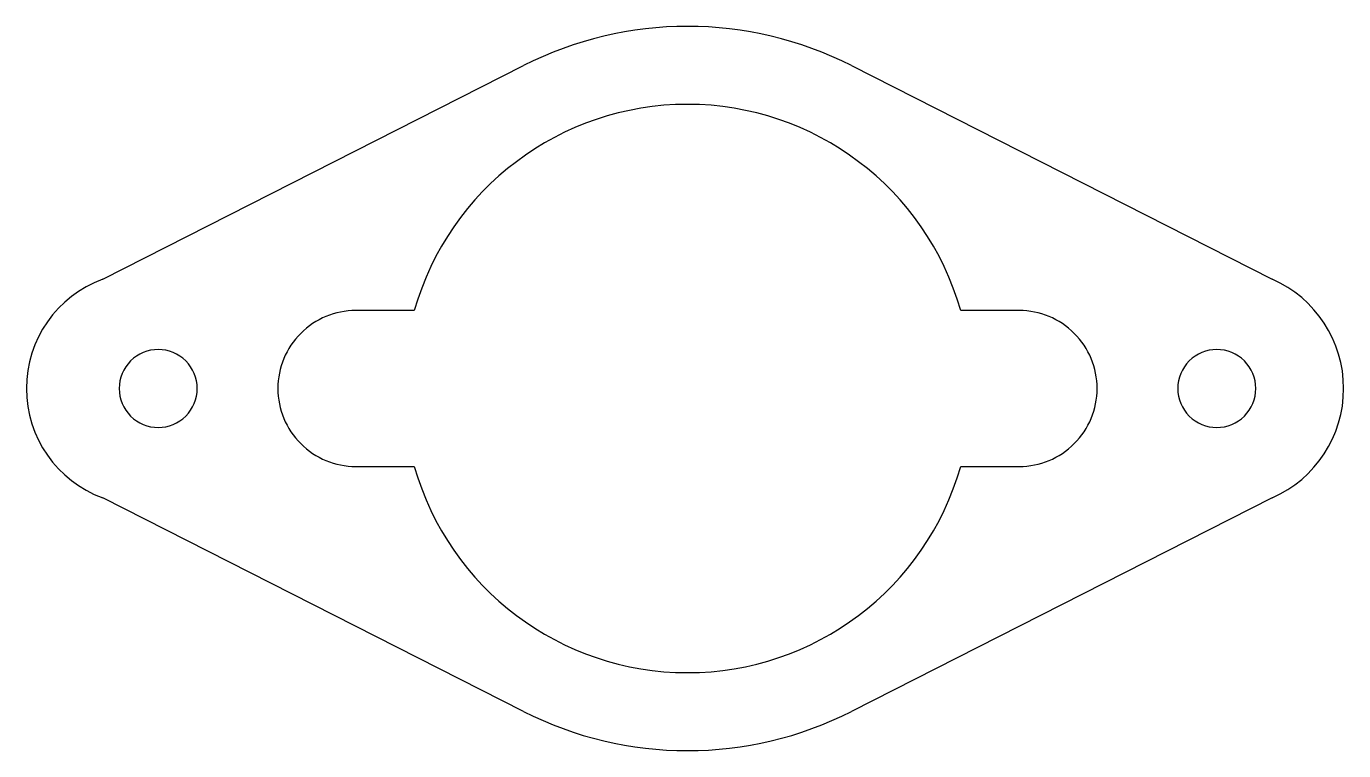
# Model space of a CAD drawing. Extents: x 0.4 to 6.31, y 0.47 to 3.72.
import ezdxf

# ---------------------------------------------------------------- set-up
doc = ezdxf.new("R2010")
doc.units = 0
doc.header["$MEASUREMENT"] = 0

msp = doc.modelspace()

# ---------------------------------------------------------------- linework, layer by layer
at = {"color": 1}
for p, q in [((0.746, 2.5864), (2.6344, 3.545)), ((4.1055, 3.545), (5.9939, 2.5864)), ((1.1699, 2.096), (1.1699, 2.096)), ((5.9199, 2.096), (5.9199, 2.096)), ((2.6344, 0.647), (0.746, 1.6056)), ((0.746, 1.6056), (0.746, 1.6056)), ((5.9939, 1.6056), (4.1055, 0.647))]:
    msp.add_line(p, q, dxfattribs=at)
at = {"color": 7}
for p, q in [((2.1439, 2.446), (1.8817, 2.446)), ((4.8581, 2.446), (4.596, 2.446)), ((4.596, 2.446), (4.596, 2.446)), ((1.8817, 1.746), (2.1439, 1.746)), ((4.596, 1.746), (4.8581, 1.746))]:
    msp.add_line(p, q, dxfattribs=at)
at = {"color": 1}
for centre, radius, start, end in [((3.3699, 2.096), 1.625, 63.08732, 116.91268), ((0.9949, 2.096), 0.175, 89.99996, 180.00004), ((0.9949, 2.096), 0.175, 359.99996, 90.00004), ((5.7449, 2.096), 0.175, 89.99996, 180.00004), ((5.7449, 2.096), 0.175, 359.99996, 90.00004), ((0.9949, 2.096), 0.175, 179.99996, 270.00004), ((0.9949, 2.096), 0.175, 269.99996, 0.00004), ((5.7449, 2.096), 0.175, 179.99996, 270.00004), ((5.7449, 2.096), 0.175, 269.99996, 0.00004), ((3.3699, 2.096), 1.625, 243.08732, 296.91268)]:
    msp.add_arc(centre, radius, start, end, dxfattribs=at)
at = {"color": 7}
for centre, radius, start, end in [((3.3699, 2.096), 1.275, 90.00004, 164.06716), ((3.3699, 2.096), 1.275, 15.93284, 89.99996), ((1.8817, 2.096), 0.35, 89.99996, 180.00004), ((4.8581, 2.096), 0.35, 359.99996, 90.00004), ((1.8817, 2.096), 0.35, 179.99996, 270.00004), ((4.8581, 2.096), 0.35, 269.99996, 0.00004), ((3.3699, 2.096), 1.275, 195.93284, 269.99996), ((3.3699, 2.096), 1.275, 270.00004, 344.06716)]:
    msp.add_arc(centre, radius, start, end, dxfattribs=at)
for centre, radius, start, end in [((0.9255, 2.096), 0.5222, 110.10029, 249.89971), ((5.7785, 2.096), 0.5356, 293.7083, 66.2917)]:
    msp.add_arc(centre, radius, start, end)

doc.saveas('drawing.dxf')
